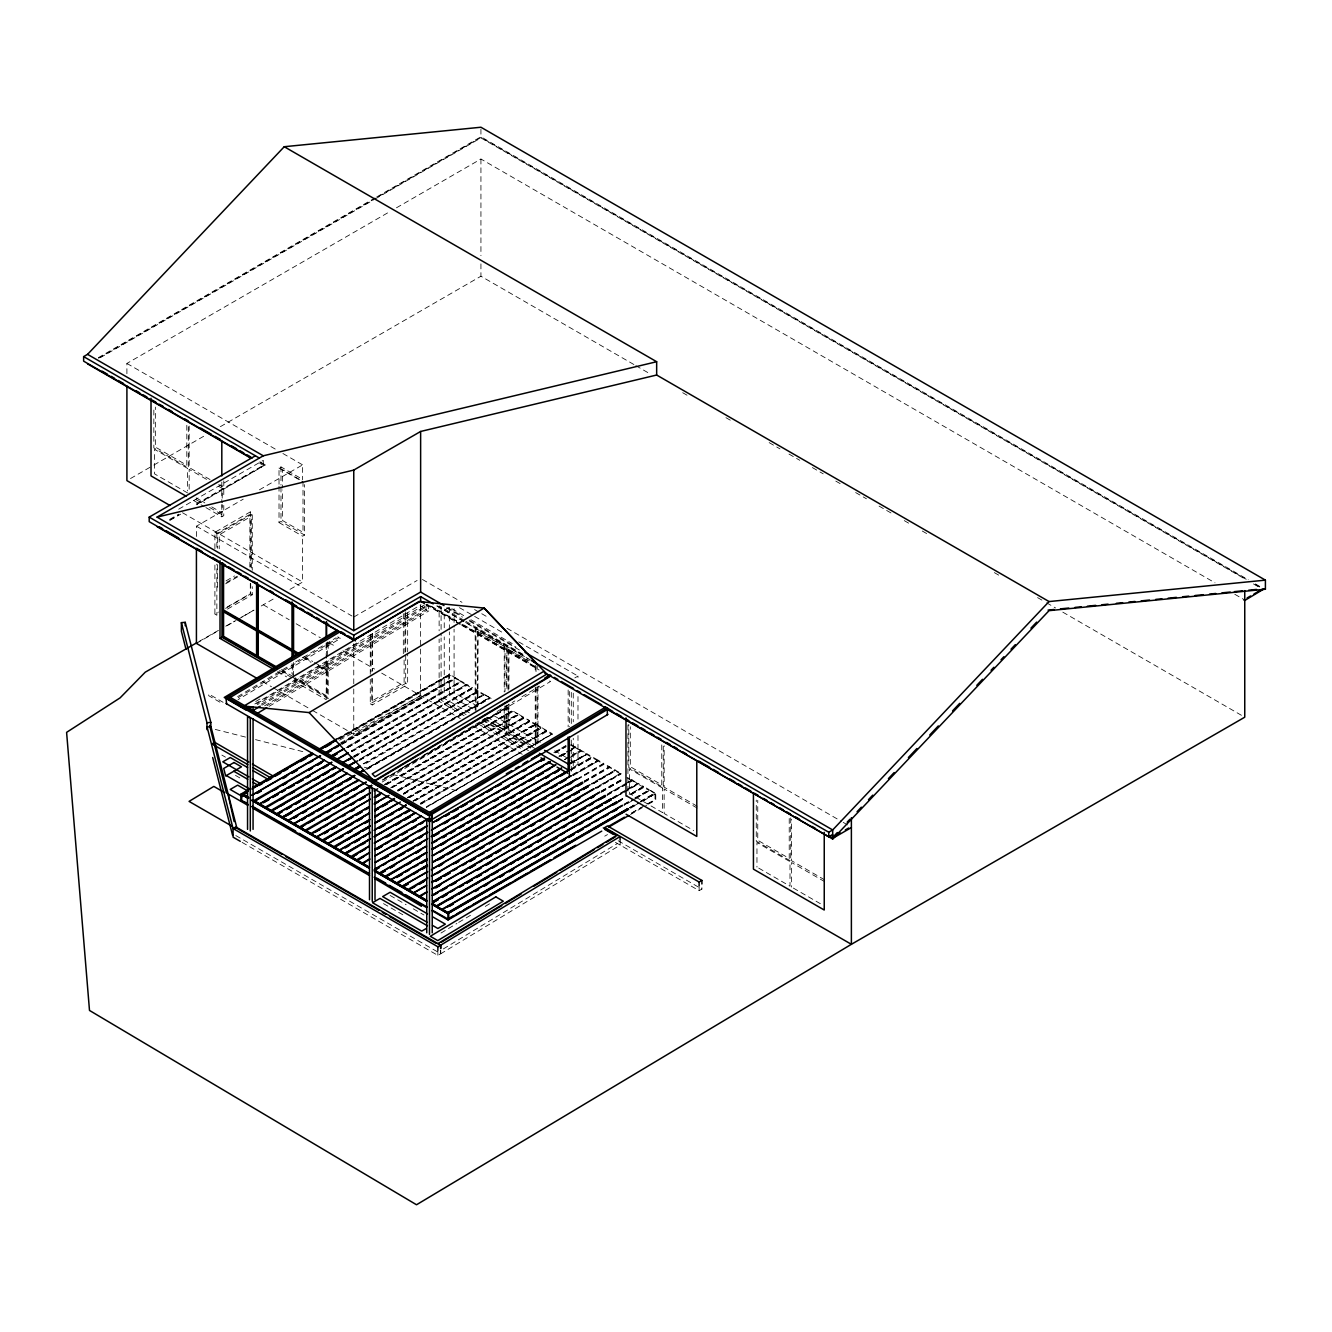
<?xml version="1.0" encoding="UTF-8"?>
<svg xmlns="http://www.w3.org/2000/svg" width="1332" height="1332" viewBox="0 0 1332 1332"><rect width="100%" height="100%" fill="white"/><g stroke="black" fill="none" stroke-linecap="round" stroke-linejoin="round"><path stroke-width="0.75" stroke-dasharray="5 3.75" d="M443.373 948.917L617.432 843.506M235.831 835.58L440.809 953.729L620.196 845.087L620.079 839.976M440.975 933.049L456.909 923.459M458.691 922.393L472.86 913.885M485.248 906.426L492.34 902.164M261.921 705.177L428.671 605.544L428.171 611.305L426.007 609.373L425.924 603.962L257.392 704.645M237.629 696.619L288.628 666.15M295.654 661.954L336.097 637.778M238.228 697.652L338.461 637.762L340.609 638.328L238.045 699.616M255.661 701.548L262.804 697.285M254.845 703.962L420.995 604.695M256.66 703.779L358.857 642.807M261.322 704.162L428.072 604.528M264.585 705.827L426.007 609.373M266.949 705.793L426.606 610.406M269.097 706.343L428.754 610.955M385.348 778.321L490.01 715.784M497.102 711.538L514.835 700.948M521.944 696.703L539.676 686.097M382.184 782.05L550.699 681.368L548.551 680.802M98.352 357.659L374.958 197.952M376.756 196.92L480.935 136.78L1248.201 579.753M98.518 358.241L376.806 197.569M378.604 196.537L480.935 137.446L1246.236 579.303M100.3 357.659L373.21 200.1M375.008 199.067L480.935 137.912L1246.236 579.753M126.906 373.709L126.906 363.436L389.277 211.938M396.47 207.792L480.935 159.024L1214.984 582.817M130.503 478.538L152.064 466.1M153.863 465.051L204.179 435.997M220.363 426.673L480.935 276.224L634.065 364.618M178.671 509.19L263.286 460.339L263.286 465.334L194.872 504.828M169.68 519.38L178.671 514.185M169.847 519.963L178.838 514.768M196.853 504.378L265.251 464.885L196.853 504.828M169.847 520.412L180.653 514.185M279.021 484.215L279.021 468.065L280.985 466.916L302.897 479.57M196.42 536.48L196.42 526.207L243.223 499.184M259.424 489.826L302.63 464.885L302.63 479.82M205.894 507.592L221.811 516.799L223.776 515.667L223.776 505.444M214.902 548.684L214.902 532.334L250.299 511.888L252.264 513.02L252.264 570.263M214.902 532.334L216.866 533.466L252.264 513.02M279.021 486.23L279.021 522.56L280.985 521.428L304.595 535.064L304.595 484.582M279.021 522.56L302.63 536.197L304.595 535.064M226.04 580.852L234.565 575.94M226.557 582.384L237.246 576.207M225.608 583.832L238.162 576.59M214.902 565.034L214.902 614.085L218.448 612.054M227.289 606.942L250.299 593.656L252.264 594.788L252.264 586.613M225.608 608.358L250.699 593.872L250.699 583.666M227.489 609.09L252.264 594.788M196.42 643.389L218.015 630.918M227.023 625.724L236.014 620.529M237.812 619.48L254.012 610.139M261.222 605.977L275.624 597.668M290.026 589.343L302.63 582.067L302.63 536.197M353.763 617.049L417.116 580.469M463.719 615.567L449.35 607.275L444.239 610.239L444.239 628.671M522.477 654.495L475.191 628.105L475.191 710.073M477.156 706.942L477.955 631.052L505.011 646.686L505.011 691.524M370.279 679.27L370.279 703.795L405.694 683.366L407.659 684.498L407.659 653.846M370.279 703.795L372.244 704.944L407.659 684.498M337.096 738.677L449.383 674.525L337.779 738.977L449.467 674.658L449.467 680.835L341.375 743.256M338.245 739.11L449.933 674.625L455.294 677.705L341.874 743.189M340.043 738.744L449.933 675.474L455.361 677.838M312.637 710.489L353.763 734.232L420.629 695.62L420.629 648.334M477.156 631.518L505.011 646.686M340.709 742.773L449.383 680.885M340.426 744.438L455.644 677.905L460.989 681.002M341.874 744.055L455.561 677.955M342.224 744.255L455.644 678.771L461.072 681.135L345.771 747.518M508.158 690.176L508.158 649.4L529.237 660.672M346.054 747.768L461.355 681.201L466.7 684.298L351.481 750.815L467.049 684.498L472.41 687.578L355.378 756.01M347.585 747.352L461.072 681.817M347.852 747.418L461.272 681.251M347.935 747.552L461.355 682.067L466.7 685.164M351.481 751.681L466.783 684.432M351.748 751.748L467.049 685.364L472.41 688.444M353.579 756.193L472.477 687.728M353.862 756.443L472.76 687.795L478.105 690.875L359.29 759.473M353.862 757.109L472.677 687.828M353.946 757.259L472.76 688.661L478.105 691.741M359.374 759.623L478.404 691.075M359.557 759.723L478.454 691.092L483.816 694.172M359.29 760.339L478.188 691.008M359.557 760.405L478.454 691.941L483.816 695.038M363.186 763.819L483.882 694.305L489.593 697.602L367.166 768.281L489.51 697.468L484.165 694.372L363.47 764.068M483.882 694.988L363.553 764.884M365.567 769.43L489.86 697.668L493.439 699.733M367.099 769.014L489.593 698.284M367.366 769.08L489.86 698.534M404.012 766.583L416.616 759.307M423.809 755.161L440.01 745.803M447.219 741.641L506.626 707.342M384.282 778.154L391.758 774.075M398.884 769.963L506.976 707.542L512.337 710.639M382.401 779.919L506.893 708.274M382.767 780.136L506.976 708.408L512.337 711.504M384.515 784.431L512.404 710.772L386.313 784.265M384.781 784.681L512.687 710.838L518.031 713.935L392.008 786.696M386.58 784.332L512.604 710.888M386.663 784.465L512.687 711.704L518.115 714.069M574.841 677.905L577.988 676.09L577.988 680.186M390.492 787.978L518.381 714.135L523.742 717.232M392.008 787.545L518.115 714.751M392.291 787.612L518.381 715.001L523.742 718.081M397.719 789.976L523.809 717.365L397.719 790.842M398.002 790.226L524.092 717.432L529.437 720.512L403.43 793.273M398.002 790.908L524.009 717.482M398.068 791.042L524.092 718.298L529.52 720.662M483.932 718.997L505.011 730.269L505.011 705.793M403.496 793.406L529.72 721.445M403.696 793.522L529.803 720.729L535.148 723.809M403.43 794.138L529.52 721.328M403.696 794.205L529.803 721.578L535.148 724.675M407.326 797.602L535.231 723.942M407.609 797.851L535.497 724.009L540.842 727.106L414.835 800.715M409.124 797.435L535.231 724.625M409.174 797.435L535.414 724.741M409.473 797.635L535.497 724.874L540.842 727.971M413.037 800.898L540.842 727.106M413.103 801.032L541.142 727.305L546.553 730.402M413.303 801.148L541.125 728.038M415.101 800.798L541.208 728.171L546.553 731.268M420.529 803.146L546.636 730.535L420.529 804.012M420.812 803.396L546.903 730.602L552.264 733.682L426.24 807.309M420.895 804.228L546.903 731.468L552.264 734.548M426.506 806.692L552.613 733.899L426.506 807.375M565.767 745.654L553.163 752.93L566.117 745.853M554.961 752.747L565.85 746.469M555.244 752.813L566.117 746.719M558.874 756.21L569.746 750.116M571.478 748.934L575.158 747.002L571.478 749.799M559.174 756.409L570.029 750.182M571.744 749.183L575.424 747.069L580.769 750.149L571.778 755.361M560.672 756.043L569.746 750.798M560.938 756.11L569.946 750.915M571.744 749.866L575.341 747.119M561.022 756.243L566.433 753.129M568.231 752.081L575.424 747.935L580.852 750.299M564.568 759.506L569.979 756.393M564.651 759.64L581.135 750.366L586.48 753.446M571.778 756.21L580.852 750.982M570.246 757.325L581.135 751.231L586.48 754.312L570.279 763.669L586.763 754.378L570.279 762.803M570.546 763.053L586.829 753.646L592.191 756.743L570.579 769.213M570.629 763.869L586.829 754.511L592.191 757.608M577.988 735.53L577.988 764.218L573.26 766.932L573.26 738.244M570.662 769.347L592.49 756.942L597.885 760.039L598.168 760.972L572.677 775.457M570.862 769.463L592.457 757.675M570.579 770.079L592.257 756.876M570.862 770.146L592.54 757.808L597.885 760.905M572.677 774.591L597.968 760.172M572.96 774.841L598.235 760.239L603.596 763.336L578.388 778.737M573.043 775.657L598.235 761.105L603.596 764.185M576.856 779.17L603.945 763.536L609.29 766.616L584.099 781.168M576.856 779.853L603.945 764.402L609.29 767.482M584.165 781.301L609.656 766.832L615.001 769.913M584.099 782.034L609.573 766.866M584.448 782.234L609.656 767.682L615.084 770.046L591.591 783.432M591.874 783.682L615.351 770.112L620.695 773.209L595.504 787.761M591.591 784.282L615.084 770.728M595.571 787.895L621.062 773.409L595.854 788.827M595.504 788.627L620.978 774.142M601.198 791.058L622.893 778.721M601.481 791.308L623.16 778.787M601.198 791.907L622.893 779.403M601.481 791.991L623.076 779.503M601.565 792.124L623.16 779.653M626.706 782.916L606.909 794.338L632.467 780.003L638.095 784.015L612.67 798.501M628.504 781.867L632.117 779.786L628.538 777.738M606.909 795.204L626.789 783.732M628.504 782.733L632.384 780.036M607.176 795.271L632.467 780.868L637.812 783.949L612.603 798.501M612.603 797.635L637.895 783.216M612.887 797.885L625.574 790.559M627.289 789.576L638.161 783.299L643.523 786.38L629.12 794.688M612.97 798.701L621.961 793.506M623.759 792.473L638.161 784.148L643.523 787.245M618.314 800.932L627.322 795.737M618.398 801.065L624.009 798.018M631.002 793.789L643.822 786.579M616.866 802.18L624.075 798.018M631.185 793.905L643.872 786.579L649.217 789.676M618.314 801.797L623.792 798.634M630.918 794.521L643.606 786.513M616.866 803.046L624.075 798.884M631.185 794.588L643.872 787.445L649.217 790.542M624.025 804.228L633.016 799.034M634.815 797.985L649.3 789.809L654.928 793.822L631.518 807.342M624.292 804.478L633.366 799.233M635.181 798.184L649.583 789.876L654.928 792.973L640.525 801.281M624.025 805.094L635.098 798.917M636.613 797.818L649.5 790.609L624.375 805.294M629.72 807.525L638.727 802.314M629.803 807.658L638.811 802.463M640.609 801.414L655.011 793.106L655.011 799.5L646.003 804.711M629.803 807.875L638.877 802.63M640.609 801.648L655.677 793.622L641.358 802.08M630.552 808.308L639.477 802.98M631.601 813.019L644.205 805.743M631.684 813.153L640.675 807.958M647.885 803.795L655.677 799.983M630.469 814.535L646.753 805.127M648.468 804.145L655.76 799.933L655.76 793.755M604.728 836.163L607.492 834.581M242.074 842.357L437.862 955.394L440.626 953.812L440.626 948.634M615.417 842.34L699.134 890.675L701.897 889.077L701.897 883.899M198.918 641.541L218.581 630.302M225.741 626.223L234.682 621.112M241.825 617.032L254.345 609.889M339.61 740.176L420.662 695.637M215.268 729.42L245.488 737.079M255.544 739.643L303.879 751.897M364.285 767.215L372.344 769.263M392.49 774.375L456.926 790.725M1255.41 583.915L1262.619 588.078M1255.244 584.498L1262.453 588.661M1253.445 583.915L1260.655 588.078M1234.764 594.255L1243.772 599.45M635.863 365.667L648.468 372.943M682.7 392.707L689.909 396.869M725.94 417.665L733.133 421.828M769.163 442.624L779.969 448.867M788.977 454.062L799.799 460.306M812.403 467.582L823.209 473.826M835.813 481.118L843.023 485.264M855.644 492.557L866.449 498.784M879.053 506.077L891.674 513.353M904.278 520.629L909.673 523.759M922.293 531.035L929.503 535.198M994.355 572.627L1001.547 576.789M1037.578 597.602L1044.787 601.764M1046.586 602.797L1055.593 607.991M1062.803 612.154L1242.939 716.166M126.906 363.436L275.724 449.35M282.9 453.496L302.63 464.885M299.6 479.487L282.567 469.647L282.567 487.962M279.021 468.065L302.63 481.685M259.873 461.771L265.251 464.885M259.873 462.221L265.251 465.334M259.707 463.27L263.286 465.334M422.427 579.47L461.988 602.314M474.575 609.573L479.97 612.687M481.768 613.736L487.162 616.849M506.943 628.271L841.408 821.361M843.206 822.393L848.601 825.524M459.457 607.658L502.564 632.55M518.714 641.874L577.988 676.09M470.895 619.713L512.204 643.572M447.619 607.642L462.021 615.95M469.214 620.113L516 647.119M446.436 607.875L462.487 617.132M469.63 621.261L519.563 650.083M464.102 620.329L439.127 605.91L439.127 630.802M465.884 621.361L522.96 654.312M436.813 605.943L530.303 659.923M508.158 649.4L530.153 662.104M431.402 606.227L456.543 620.745M463.719 624.891L530.136 663.236M429.603 605.644L460.123 623.259M461.921 624.308L535.514 666.799M210.04 479.553L189.161 467.515L189.161 426.09M218.731 484.582L222.211 486.596L222.211 482.45M426.024 604.262L460.189 623.975M461.988 625.024L537.495 668.614M426.024 604.711L460.123 624.408M461.921 625.441L539.11 669.996M206.56 479.37L189.161 469.33L189.161 493.856M218.731 486.396L222.211 488.411L222.211 502.713M421.811 606.41L424.575 608.008L424.575 604.378M187.596 492.94L154.545 473.876L154.545 449.35L187.596 468.414L187.596 490.909M196.12 497.868L204.812 502.897M211.771 506.909L222.211 512.937L222.211 504.761M195.454 499.3L200.766 502.38M209.624 507.475L223.776 515.667M193.49 500.449L204.112 506.576M697.169 806.226L664.135 787.145L664.135 745.72M824.625 879.819L791.591 860.738L791.591 819.313M697.169 808.041L664.135 788.96L664.135 813.502L693.689 830.569M824.625 881.634L791.591 862.553L791.591 887.079M182.484 512.72L302.63 582.067M196.42 526.207L351.981 616.017M571.511 744.804L575.074 746.869M569.73 744.638L575.074 747.718M620.695 774.075L615.351 770.978L591.957 784.498L615.267 770.162M626.756 777.572L632.117 780.652M758.707 868.098L790.009 886.18L790.009 861.638L756.959 842.573L756.959 867.099M793.323 888.078L822.893 905.161M477.422 706.16L454.079 692.673L454.079 629.154M493.573 715.484L540.276 742.44M554.645 750.732L568.997 759.024M570.795 760.072L577.988 764.218M472.693 708.874L449.35 695.404L449.35 631.868M487.062 717.165L535.547 745.171M484.715 718.547L505.011 730.269M532.634 746.203L508.941 732.533L508.941 703.995M535.231 748.617L508.158 732.983L508.158 704.445M482.867 719.746L531.085 747.585M469.38 712.87L444.239 698.351L444.239 636.879M482.084 720.196L530.436 748.118M466.067 714.585L441.092 700.166L441.092 637.961M480.336 722.826L528.488 750.632M464.102 715.717L439.127 701.298L439.127 639.094M478.371 723.959L524.741 750.732M263.286 604.778L289.244 619.78M296.17 623.776L320.396 637.762M329.054 642.757L335.98 646.753M342.907 650.749L374.625 669.064M381.701 673.143L460.289 718.514M472.893 725.807L522.244 754.278M304.012 656.46L312.704 661.471M314.452 662.487L326.623 669.513L326.623 655.011M304.911 657.875L311.821 661.871M318.748 665.867L327.406 670.878M302.264 657.275L310.972 662.287M317.915 666.3L326.623 671.328L326.623 695.853L295.321 677.788M618.165 840.742L701.897 889.077M214.902 614.085L216.866 615.234L216.866 564.135M281.318 669.696L292.008 675.873M282.168 671.095L289.244 675.191M292.79 677.222L327.406 697.219L327.406 658.508M279.587 670.512L292.191 677.788M293.989 678.837L328.188 698.584L328.188 659.74M277.622 671.644L286.613 676.856M293.823 681.002L326.223 699.716L326.223 660.872M262.57 681.584L271.512 686.746M273.293 687.778L310.856 709.457M223.11 702.314L208.724 694.005L208.724 695.72L223.11 704.029M221.878 755.094L225.474 757.159M235.498 775.39L240.759 778.437M390.11 895.454L406.143 904.711M413.27 908.824L423.959 915.001M383.499 903.612L402.83 914.768M437.129 605.91L463.819 621.378M465.584 622.41L527.838 658.474M337.862 636.729L338.461 637.762M440.726 950.315L440.809 953.729M790.725 817.915L790.725 861.055L756.26 841.158L756.26 800.066M789.227 818.497L789.227 858.457L757.758 840.292L757.758 800.316M699.134 885.497L699.134 890.675M663.269 746.386L663.269 787.462L628.804 767.582L628.804 724.425M661.771 744.904L661.771 784.881L630.302 766.716L630.302 726.739M627.938 724.924L627.938 794.421M577.988 696.586L577.988 719.13M573.26 693.156L573.26 721.861M571.295 692.39L571.295 723.509M571.295 740.092L571.295 773.276M569.33 691.458L569.33 726.706M568.148 689.976L568.148 726.856M537.978 685.98L537.978 743.373M537.196 663.902L537.196 670.046M537.196 688.494L537.196 743.822M536.013 666.616L536.013 672.727M536.013 686.996L536.013 748.151M535.231 665.034L535.231 673.193M535.231 687.462L535.231 746.569M508.941 648.95L508.941 689.726M506.976 688.577L506.976 645.554L506.193 689.044M506.976 704.978L506.976 733.666M506.193 705.427L506.193 734.115M504.229 647.136L504.229 691.991M504.229 708.291L504.229 730.719M480.935 129.137L480.935 136.78M480.935 159.024L480.935 255.661M480.935 263.886L480.935 276.224M477.955 631.052L477.955 706.476M475.974 627.655L475.974 713.719M454.079 608.657L454.079 627.089M449.35 607.275L449.35 629.82M448.718 674.225L448.718 680.402M441.092 606.859L441.092 635.88M437.862 950.216L437.862 955.394M420.629 605.161L420.629 646.286M407.659 612.953L407.659 651.798M405.694 611.821L405.694 683.366M404.895 613.269L404.895 652.447M404.112 659.973L404.112 682.45L371.861 701.082L371.861 678.587M403.33 613.686L403.33 653.662M372.644 633.399L372.644 671.378M372.244 633.399L372.244 670.196M372.244 678.371L372.244 704.944M371.062 634.865L371.062 671.977M370.279 634.298L370.279 677.222M353.763 643.772L353.763 686.946M353.763 689.01L353.763 734.232M328.188 643.389L328.188 651.564M327.406 642.007L327.406 656.443M326.623 642.573L326.623 652.93M326.223 644.522L326.223 658.841M303.013 481.451L303.013 532.334L282.567 520.529L282.567 489.993M293.573 662.47L293.573 676.773M292.79 665.068L292.79 675.207M292.008 663.602L292.008 673.826M280.985 466.916L280.985 485.098M280.985 487.112L280.985 521.428M251.482 567.981L251.482 514.385L217.649 533.916L217.649 548.351M250.299 511.888L250.299 567.082M250.299 583.433L250.299 593.656M249.916 567.082L249.916 517.116L219.231 534.831L219.231 548.817M223.776 480.919L223.776 497.269M221.811 482.051L221.811 502.48M221.811 504.528L221.811 516.799M217.649 564.851L217.649 587.529M216.866 533.466L216.866 547.768M188.295 426.74L188.295 467.832L153.846 447.935L153.846 406.843M186.813 425.274L186.813 465.234L155.345 447.069L155.345 407.093M662.553 788.061L629.52 768.98L629.52 793.506L662.553 812.587L662.553 788.061"/><path stroke-width="1.5" d="M431.651 820.395L432.234 813.919L430.07 811.987L605.094 707.392M226.59 703.829L225.99 698.035L228.155 696.103L432.234 813.919L432.234 819.363L430.169 818.764M225.99 703.479L430.07 821.311L429.487 815.517L431.651 813.586M251.848 458.275L83.633 361.155L83.633 356.61L87.562 354.345L284.249 146.72L480.935 127.239L1265.4 580.136L1265.4 589.227L1049.05 610.655L832.683 839.043L607.325 709.39M1265.4 580.136L1049.05 601.565L832.683 829.953L828.754 832.234L533.899 662.004M833.116 836.995L837.328 832.55M847.169 822.16L849.966 819.197M857.075 811.704L861.354 807.175M868.481 799.666L872.76 795.154M888.427 778.604L894.138 772.577M908.391 757.525L916.932 748.501M929.769 734.964L938.311 725.94M952.563 710.888L959.689 703.363M976.806 685.314L982.5 679.303M991.058 670.262L993.905 667.265M1001.031 659.74L1003.878 656.726M1011.005 649.2L1015.284 644.688M1030.951 628.138L1036.662 622.127M617.249 834.981L437.862 943.622L440.626 945.204L440.692 948.617L440.626 945.171L235.831 826.956L233.083 828.537L233.083 837.162L240.276 841.325M441.425 942.19L501.748 905.66M505.294 903.512L521.262 893.839M533.682 886.313L556.743 872.36M560.289 870.196L594.005 849.783M597.552 847.635L602.88 844.421M606.426 842.274L615.301 836.896M440.626 945.204L620.013 836.579L620.079 839.976M607.359 714.751L607.259 707.975L431.635 812.903M336.979 630.186L224.226 697.468L246.104 710.089L251.382 706.942M250.299 708.89L253.063 710.472L260.206 706.21M256.693 713.769L266.75 707.758M309.107 712.587L484.149 608.058L549.417 676.889L374.392 781.418L309.107 712.587L243.873 706.06L418.914 601.531L484.149 608.058L536.729 663.636L531.401 660.539M544.688 678.121L550.016 674.941L550.615 675.957M550.815 675.391L371.561 782.433L429.37 815.817L608.624 708.757L605.128 706.743M431.735 819.68L607.941 714.402M337.779 631.318L229.32 696.12L230.902 697.036L339.926 631.884L340.526 632.9M372.244 779.287L374.409 779.869M355.478 640.875L149.201 521.661L149.201 517.116L255.411 455.794M444.022 605.561L420.629 592.057L353.763 630.669L157.076 517.116L263.286 455.794L656.659 361.721L656.659 375.025L1049.05 601.565M157.076 517.116L353.763 470.079L420.629 431.468L656.659 375.025M220.013 560.722L220.013 638.394L221.978 637.262L275.99 668.431M149.201 517.116L353.763 635.214L420.629 596.603L433.216 603.862M424.225 603.23L420.629 601.148L353.763 639.76L353.763 635.214M355.527 639.193L364.319 634.115M367.832 632.084L373.127 629.037M383.683 622.943L387.196 620.912M248.967 789.56L241.025 794.055L248.218 798.218M252.497 787.528L311.971 753.179M319.097 749.067L337.179 738.627M242.357 794.055L247.752 790.942M253.163 787.828L312.57 753.512L253.246 787.961M319.763 749.367L335.98 740.009M242.441 794.188L247.835 791.075M319.846 749.5L336.047 740.142M246.503 792.94L242.824 794.871L248.318 791.025M251.831 788.994L313.12 753.612M318.448 750.532L336.53 740.092M259.041 785.514L262.637 783.432M266.233 781.368L271.711 778.388M275.241 776.173L280.719 773.176M284.232 770.962L287.845 768.897M300.433 761.621L305.91 758.624M309.44 756.409L313.037 754.345M325.641 747.069L331.052 743.939M248.152 798.351L240.942 794.188L240.942 800.365L247.086 803.063M251.865 795.154L320.263 755.66M323.876 753.579L340.076 744.222M251.931 795.287L320.629 755.86M323.942 753.712L340.426 744.438M257.342 792.856L261.139 790.892M282.734 778.421L287.945 775.191M291.458 773.159L297.136 770.096M309.474 762.753L313.153 760.639M325.674 753.413L331.352 750.349M334.665 748.201L338.544 746.203M257.609 793.106L261.222 791.025M282.817 778.554L286.413 776.473M291.825 773.359L297.219 770.246M326.024 753.612L331.418 750.499M253.962 800.532L324.259 760.122M331.368 755.843L344.056 748.701M324.525 760.206L254.245 801.464M331.651 756.093L344.339 748.767M255.761 800.349L259.44 798.234M272.044 790.958L277.439 787.828M282.767 784.764L286.447 782.633M308.042 770.162L311.655 768.081M316.966 765.018L322.444 761.854M274.042 790.026L277.639 787.945M283.05 784.831L286.646 782.75M308.241 770.279L311.855 768.198M317.249 765.084L320.846 763.003M333.45 755.727L337.046 753.646M274.126 790.159L277.722 788.078M283.117 784.964L286.73 782.883M308.325 770.412L311.921 768.331M317.332 765.217L320.929 763.136M333.533 755.86L337.129 753.779M331.685 762.254L259.673 803.829L254.312 800.732M337.079 759.123L347.885 752.896M259.74 803.962L331.751 762.387M335.547 760.422L348.235 753.096M263.353 802.563L268.748 799.45M272.261 797.402L277.755 794.238M281.268 792.207L284.948 790.092M290.276 787.012L293.956 784.898M297.469 782.866L302.947 779.703M306.477 777.655L310.156 775.54M263.536 802.68L269.014 799.7M272.544 797.485L278.022 794.488M281.551 792.274L285.148 790.209M288.744 788.128L294.222 785.147M297.752 782.933L303.23 779.953M306.743 777.722L310.356 775.657M322.96 768.381L328.355 765.251M335.664 766.716L265.368 807.109L260.023 804.029M342.79 762.42L351.864 757.359M335.93 766.782L265.651 808.041M343.057 762.67L352.131 757.425M281.568 798.617L285.248 796.503M288.778 794.471L294.255 791.308M306.776 784.065L310.456 781.951M314.052 779.869L319.464 776.756M322.977 774.725L328.455 771.561M331.984 769.513L335.664 767.399M348.268 760.122L351.864 758.041M323.26 774.791L328.654 771.661M332.251 769.596L335.864 767.515M323.326 774.924L328.738 771.811M343.09 768.83L271.079 810.405L265.717 807.325M346.686 766.749L355.694 761.554M343.156 768.964L271.145 811.221M346.77 766.882L355.761 761.688M271.345 811.338L343.44 769.03M346.969 766.999L357.842 760.722M280.07 806.076L283.749 803.945M305.361 791.474L308.957 789.393M332.284 775.94L335.88 773.859M280.353 806.143L284.032 804.195M296.553 796.786L300.233 794.838M305.561 791.591L309.24 789.643M330.752 777.039L334.432 775.091M271.428 810.605L276.773 813.702L347.069 773.309M354.195 769.014L359.673 766.033M277.056 813.952L347.336 773.376M354.462 769.263L359.94 766.1M278.571 813.519L282.251 811.404M287.579 808.324L291.258 806.21M294.788 804.178L300.266 801.015M303.779 798.967L307.459 796.852M320.063 789.576L325.458 786.463M329.071 784.382L334.465 781.251M356.077 768.78L359.673 766.716M278.854 813.586L282.451 811.521M286.047 809.44L291.458 806.31M295.055 804.245L300.449 801.115M304.062 799.05L307.659 796.969M320.263 789.693L325.657 786.563M331.069 783.449L334.665 781.368M356.26 768.897L359.873 766.816M286.13 809.573L291.541 806.459M295.138 804.378L300.533 801.265M331.135 783.582L334.748 781.501M356.343 769.03L359.94 766.966M354.495 775.424L282.484 816.999L277.139 813.902M282.567 817.132L354.578 775.557M282.75 817.249L354.845 775.624M358.375 773.592L363.852 770.429M286.08 815.783L291.558 812.62M304.079 805.377L307.759 803.263M311.372 801.181L316.766 798.068M320.296 796.037L323.892 793.955M329.287 790.842L332.967 788.711M338.295 785.63L341.974 783.516M345.488 781.484L350.965 778.321M286.363 815.85L291.841 812.87M302.564 806.493L306.243 804.545M311.555 801.298L317.049 798.318M329.57 790.908L333.166 788.827M336.763 786.746L342.241 783.765M345.771 781.551L351.248 778.571M358.475 779.886L288.178 820.296L282.834 817.199M288.461 820.545L358.758 779.953M297.469 816.017L293.856 818.098L297.536 816.166M302.58 812.836L306.46 810.822M327.872 798.234L333.2 795.171M336.796 793.089L342.474 790.043M354.795 782.7L358.475 780.569M302.947 813.036L306.543 810.955M328.138 798.484L331.751 796.403M337.146 793.289L342.54 790.176M364.102 783.05L293.889 823.576L288.545 820.495M293.972 823.709L365.984 782.134M294.172 823.825L366.25 782.217M301.099 820.279L304.778 818.164M317.366 810.888L322.777 807.775M326.373 805.693L329.97 803.612M353.296 790.142L356.976 788.028M301.365 820.362L304.961 818.281M308.574 816.2L314.052 813.219M317.565 811.005L322.977 807.875M344.572 795.404L348.251 793.472M353.579 790.209L357.259 788.278M371.611 785.297L299.6 826.872L294.239 823.792M371.678 785.43L299.866 827.805L305.078 824.575M308.591 822.543L314.269 819.496M317.599 817.348L321.195 815.267M326.606 812.154L330.469 810.139L326.956 812.353M333.882 807.941L339.477 804.944L334.149 808.191M342.807 802.796L348.485 799.749M351.798 797.602L355.677 795.587M360.889 792.357L364.485 790.276M368.082 788.194L371.678 786.113M299.95 827.938L303.546 825.857M308.957 822.743L314.352 819.63M343.156 802.996L348.551 799.883M299.95 827.072L305.294 830.169L370.179 792.89M370.463 792.956L305.577 831.101M374.059 790.875L377.655 788.794M325.175 819.546L330.502 816.483M352.098 804.012L355.777 801.881M359.307 799.849L364.785 796.686M325.374 819.663L328.971 817.582M350.582 805.111L354.179 803.029M359.573 799.916L364.985 796.802M325.458 819.796L329.054 817.715M350.666 805.244L354.262 803.179M359.657 800.049L365.068 796.936M375.807 796.037L381.218 792.923M374.092 797.219L381.568 793.123M314.602 832.25L320.08 829.087M323.676 827.005L327.289 824.924M350.616 811.454L354.295 809.34M375.89 796.852L379.487 794.788M314.885 832.317L320.363 829.337M341.874 816.716L345.554 814.784M350.882 811.521L354.562 809.59M376.09 796.969L379.77 795.038M368.997 806.742L316.7 836.746L311.272 834.398M374.309 803.496L386.996 796.353M316.983 836.995L369.264 806.809M374.592 803.745L389.077 795.387M323.909 833.466L327.589 831.335M331.185 829.253L336.58 826.14M340.11 824.108L345.587 820.945M349.117 818.914L352.797 816.782M358.191 813.669L361.788 811.588M365.384 809.506L368.997 807.425M374.309 804.362L377.988 802.23M324.175 833.532L327.789 831.451M331.385 829.37L336.78 826.256M340.393 824.175L345.787 821.061M349.384 818.98L352.98 816.899M356.593 814.818L361.988 811.704M365.584 809.623L369.197 807.542M324.259 833.665L327.855 831.584M331.468 829.503L336.863 826.389M340.459 824.308L345.87 821.195M356.66 814.951L362.071 811.837M369.214 813.019L322.411 840.042L317.066 836.962M374.625 809.906L394.422 798.467M369.297 813.153L322.494 840.858L327.888 837.745M374.692 810.039L394.505 798.601M369.563 813.219L322.677 840.975L326.357 839.027M374.891 810.156L392.973 799.716M349.417 825.324L353.097 823.193M356.61 821.161L362.088 817.998M374.625 810.772L378.305 808.641M381.901 806.559L387.296 803.446M390.825 801.414L394.505 799.283M347.885 826.423L351.565 824.491M356.893 821.228L362.371 818.248M374.891 810.838L378.488 808.757M382.101 806.676L387.579 803.696M369.597 819.563L328.122 843.339L322.76 840.259M374.925 816.316L398.401 802.946M369.88 819.646L328.388 843.589L333.816 846.636L369.83 825.84M375.191 816.566L400.399 802.014M337.196 838.96L342.59 835.847M347.918 832.766L351.598 830.652M374.925 817.182L378.521 815.101M351.798 830.752L348.185 832.833L351.864 830.902M367.998 821.411L364.402 823.476L368.082 821.544M375.224 822.726L405.827 805.061M369.896 825.973L333.899 847.452M375.308 822.86L405.91 805.194M370.179 826.056L334.099 847.568M375.491 822.976L406.177 805.261M337.412 845.42L341.092 843.289M346.42 840.226L350.1 838.094M355.494 834.981L359.107 832.9M362.62 830.868L368.098 827.705M387.912 816.266L393.306 813.153M398.634 810.072L402.314 807.958M346.686 840.292L350.299 838.211M353.896 836.13L359.374 833.149M362.903 830.935L368.298 827.821M389.893 815.351L393.573 813.402M398.901 810.139L402.58 808.208M370.213 832.4L339.527 849.933L334.166 846.836M375.524 829.137L409.806 809.523M370.479 832.467L339.793 850.182L345.304 854.028M374.076 830.385L410.09 809.59M345.005 847.618L350.399 844.505M353.929 842.473L359.607 839.426M362.92 837.279L366.533 835.197M379.204 827.871L384.798 824.874M388.128 822.726L391.808 820.595M397.136 817.532L400.999 815.517M404.612 813.436L410.006 810.322M345.271 847.868L348.884 845.803M354.279 842.673L359.673 839.56M379.487 828.121L384.881 825.008M404.678 813.569L410.09 810.455M375.824 835.547L415.434 812.687L374.109 836.729M345.504 854.145L368.981 839.909M374.309 836.846L415.784 812.886M395.704 824.941L401.115 821.811M404.628 819.779L410.106 816.616M361.705 844.788L365.384 842.856M395.904 825.041L399.583 823.109M404.911 819.846L410.389 816.866M368.931 846.12L350.932 856.509L345.587 853.429M374.325 843.006L421.145 815.983M369.28 846.32L351.198 857.442M374.409 843.139L421.495 816.183M351.015 857.325L356.61 854.328M359.923 852.18L365.601 849.133M385.214 837.578L390.809 834.581M412.421 822.11L416.017 820.029M351.282 857.575L356.676 854.461M387.296 836.796L390.892 834.714M412.487 822.244L416.1 820.162M369.314 852.663L356.626 859.806L351.282 856.709M374.642 849.416L428.721 818.364M524.142 763.286L527.738 761.205M531.335 759.123L538.544 754.961M356.909 860.738L369.597 852.73M374.908 849.666L429.004 818.431M506.327 773.792L511.804 770.629M515.334 768.597L519.014 766.466M522.527 764.435L528.005 761.271M531.535 759.24L538.811 755.028M360.239 858.591L363.836 856.509M376.44 849.233L381.918 846.07M385.431 844.038L389.111 841.907M394.439 838.844L398.118 836.712M403.446 833.649L407.126 831.518M410.639 829.486L416.117 826.323M419.647 824.292L423.326 822.16M394.722 838.91L398.318 836.829M401.914 834.748L407.309 831.634L401.998 834.881M410.922 829.553L416.317 826.439M419.913 824.358L423.526 822.277M426.74 932.816L426.74 820.062L429.487 821.644L432.234 820.062L432.234 932.816M369.53 858.94L362.337 863.103L356.993 860.006M374.941 855.827L427.139 825.673M432.55 822.56L544.172 758.124M369.896 859.14L362.421 863.919M375.025 855.96L427.505 825.89M432.634 822.693L544.522 758.324M393.023 846.253L398.418 843.123M401.948 841.091L407.425 837.928M419.946 830.702L423.626 828.571M436.147 821.345L439.743 819.263M445.154 816.15L448.834 814.019M454.145 810.955L457.825 808.824M461.355 806.792L466.833 803.629M470.346 801.598L474.025 799.466M479.437 796.353L483.033 794.272M486.63 792.19L492.041 789.077M495.554 787.045L501.032 783.882M522.644 771.411L526.24 769.33M540.559 761.055L544.239 758.94M393.223 846.353L396.903 844.421M402.214 841.158L407.692 838.178M418.415 831.801L422.094 829.869M445.421 816.216L449.1 814.268M452.63 812.054L458.108 809.073M461.621 806.859L467.099 803.879M470.629 801.664L474.225 799.583M486.829 792.307L492.224 789.193M497.635 786.08L501.315 784.132M522.843 771.528L526.523 769.58M540.842 761.138L544.522 759.19M375.241 862.237L427.522 832.234M432.85 828.97L549.95 761.554M375.524 862.487L427.805 832.3M431.402 830.219L550.216 761.621M382.45 858.94L387.928 855.777M418.448 838.144L422.127 836.03M443.739 823.559L449.05 820.479M452.647 818.397L458.125 815.234M470.662 808.008L474.342 805.893M477.938 803.812L483.333 800.682M495.854 793.456L499.533 791.341M504.861 788.261L508.541 786.13M512.071 784.098L517.549 780.935M521.062 778.904L524.741 776.789M530.069 773.709L533.749 771.578M546.27 764.352L549.95 762.237M384.515 857.974L388.111 855.893M409.723 843.422L413.32 841.341M418.731 838.228L422.327 836.146M447.535 821.594L443.922 823.675L447.602 821.727M452.93 818.464L458.325 815.351M472.727 807.042L469.13 809.123L472.81 807.175M478.138 803.912L483.533 800.798M503.33 789.377L508.741 786.246M521.345 778.97L524.941 776.889M537.545 769.613L542.94 766.499M384.598 858.108L388.195 856.026M409.806 843.556L413.403 841.474M418.797 838.361L422.411 836.28M453.013 818.614L458.408 815.484M478.205 804.062L483.616 800.932M503.413 789.51L508.824 786.38M375.541 868.647L427.755 838.511M431.352 836.429L555.577 764.701M426.307 839.743L374.092 869.896L379.454 872.976L426.34 846.086M431.435 836.563L555.927 764.918M375.541 869.513L379.22 867.382M382.75 865.35L386.43 863.219M391.741 860.156L395.421 858.024M399.034 855.943L404.429 852.83M407.942 850.798L413.436 847.635M416.949 845.604L420.629 843.472M433.233 836.196L438.628 833.083M442.241 831.002L445.837 828.92M469.164 815.467L472.843 813.336M494.438 800.865L498.035 798.784M503.363 795.72L508.841 792.557M521.361 785.314L524.975 783.233M528.654 781.118L534.049 778.005M537.562 775.957L543.056 772.793M546.57 770.762L550.249 768.647M375.824 869.58L379.42 867.498M392.024 860.222L395.621 858.141M399.217 856.06L404.712 853.079M408.225 850.865L413.619 847.751M417.232 845.67L420.829 843.589M433.433 836.313L438.911 833.332M460.439 820.728L464.119 818.78M469.43 815.534L473.11 813.586M494.638 800.982L498.318 799.034M503.646 795.787L509.04 792.657M528.837 781.235L534.315 778.254M537.845 776.04L543.323 773.043M431.651 842.84L561.355 768.131M379.72 873.226L426.606 846.153M431.934 843.089L561.638 768.198M390.243 867.598L395.737 864.435M417.249 852.014L420.929 849.883L415.734 853.113M433.449 842.657L437.062 840.575M442.457 837.462L446.137 835.331M449.733 833.266L455.144 830.136M458.658 828.104L464.135 824.941M467.665 822.91L471.345 820.778M476.739 817.665L480.336 815.584M483.949 813.519L489.343 810.389M492.873 808.358L496.553 806.243M519.863 792.773L523.543 790.642L520.146 792.84M554.079 773.026L559.557 769.863M381.518 872.876L385.131 870.795M390.526 867.665L394.122 865.6M442.74 837.528L446.337 835.447M449.933 833.366L455.328 830.252M458.941 828.171L464.335 825.057M467.932 822.976L471.545 820.895M475.141 818.814L480.536 815.7M484.132 813.619L489.543 810.505M511.138 798.034L514.751 795.953M545.354 778.288L548.951 776.206L545.421 778.421M381.601 873.009L385.198 870.928M390.609 867.815L394.205 865.733M415.8 853.263L419.413 851.181M442.807 837.662L446.42 835.58M450.016 833.516L455.411 830.385M459.007 828.304L464.418 825.191M475.224 818.964L480.619 815.833M511.222 798.168L514.818 796.086M520.229 792.973L523.826 790.892M426.556 852.363L385.148 876.273L379.803 873.176M431.968 849.25L568.781 770.246M426.64 852.497L385.231 877.089M432.034 849.383L568.864 770.395M426.906 852.563L385.431 877.205M432.234 849.5L567.332 771.494M406.826 864.618L410.439 862.537M415.75 859.456L419.43 857.342M441.042 844.871L446.436 841.757M467.965 829.32L471.645 827.205M475.158 825.157L480.652 821.994M493.173 814.768L496.853 812.653M500.449 810.572L505.844 807.442M509.373 805.41L514.851 802.247M518.364 800.216L522.044 798.101M527.372 795.021L531.052 792.906M534.648 790.825L540.059 787.695M543.573 785.664L549.05 782.5M407.026 864.734L410.706 862.786M416.034 859.54L419.713 857.592M441.242 844.988L444.921 843.039M466.433 830.435L470.113 828.487M475.441 825.241L480.919 822.244M493.439 814.834L497.052 812.753M500.649 810.688L506.127 807.692M509.64 805.477L515.134 802.497M518.648 800.282L522.244 798.201M534.848 790.925L540.259 787.811M545.654 784.698L549.333 782.75M560.056 776.389L565.451 773.259M426.939 858.907L390.859 879.57L385.514 876.473M432.267 855.66L570.962 775.757M391.125 879.819L427.222 858.973M432.534 855.91L571.245 775.823M396.337 877.255L401.931 874.258M405.261 872.11L409.14 870.096M414.252 866.916L418.131 864.901M421.745 862.82L427.139 859.706M439.543 852.313L443.14 850.232M455.744 842.956L461.338 839.959L457.825 842.174M466.466 836.779L470.346 834.764M491.758 822.177L495.554 820.212M500.666 817.032L506.343 813.969M517.149 807.741L522.36 804.511M525.874 802.48L531.551 799.416M543.872 792.074L547.552 789.959M551.348 787.995L556.759 784.864M560.089 782.733L565.75 779.67M396.603 877.505L402.014 874.391M421.811 862.969L427.222 859.839M466.816 836.979L470.429 834.898M492.024 822.427L495.621 820.346M501.032 817.232L504.628 815.151M517.232 807.875L520.829 805.793M526.223 802.68L531.635 799.566M551.431 788.128L556.843 785.014M560.439 782.933L565.834 779.819M427.172 865.184L396.553 882.85L391.208 879.769M432.567 862.07L576.59 778.92M427.239 865.317L396.636 883.682M432.65 862.204L576.673 779.053M396.836 883.782L427.522 865.384M432.833 862.32L576.939 779.12M412.837 874.325L418.248 871.195M421.761 869.163L427.239 866M439.76 858.774L443.439 856.643M447.053 854.578L452.447 851.448M455.977 849.416L459.657 847.302M464.968 844.222L468.648 842.107M474.059 838.977L477.655 836.896M481.168 834.864L486.646 831.701M490.176 829.67L493.856 827.555M517.182 814.085L520.862 811.954M542.457 799.483L546.053 797.402M551.381 794.338L556.859 791.175M569.38 783.932L572.993 781.867M413.037 874.441L418.431 871.311M422.044 869.23L427.522 866.25M438.245 859.889L443.723 856.892M447.236 854.678L452.73 851.697M465.251 844.288L468.847 842.207M472.444 840.126L477.922 837.145M481.451 834.931L486.846 831.817M508.458 819.347L512.137 817.398M517.449 814.152L521.128 812.204M542.657 799.6L546.336 797.652M551.664 794.405L555.344 792.457M567.865 785.048L571.545 783.099M396.919 883.066L402.264 886.146L427.472 871.594M432.867 868.481L582.284 782.217M402.347 886.279L427.738 871.844M431.352 869.763L582.65 782.417M404.145 885.93L407.942 883.965M438.261 866.233L443.756 863.069M463.553 851.631L468.947 848.517M472.477 846.469L478.155 843.422M481.468 841.275L485.081 839.193M490.476 836.08L494.355 834.065M497.752 831.884L503.363 828.87L498.035 832.134M506.676 826.722L512.354 823.675L507.026 826.939M515.684 821.528L519.563 819.53M531.967 812.137L537.562 809.123M540.892 806.976L544.572 804.861M557.359 797.702L562.77 794.571M566.167 792.39L571.761 789.377M576.889 786.196L582.567 783.149M404.412 886.18L408.025 884.098M438.628 866.433L442.224 864.351M463.819 851.881L467.432 849.799M472.827 846.686L478.221 843.556M568.248 791.591L571.844 789.51M577.239 786.396L582.65 783.283M427.772 878.004L407.975 889.443L402.614 886.346M431.368 875.923L588.078 785.647M408.241 890.375L426.323 879.253M431.651 876.173L590.076 784.715M411.571 888.228L415.251 886.096M418.847 884.032L424.242 880.902M436.846 873.626L440.459 871.544M453.047 864.268L458.458 861.155M488.977 843.539L494.388 840.409M515.983 827.938L519.663 825.823M523.193 823.792L528.671 820.629M541.192 813.386L544.871 811.271M548.468 809.19L553.862 806.076M557.392 804.045L562.87 800.882M566.4 798.834L570.079 796.719M575.391 793.639L579.07 791.524M582.667 789.443L588.078 786.33M411.838 888.294L415.451 886.213M419.047 884.132L424.442 881.018M455.045 863.352L458.658 861.271M480.253 848.8L483.849 846.719M489.26 843.606L492.857 841.524M514.452 829.053L518.065 826.972M523.459 823.859L528.854 820.728M548.667 809.307L554.062 806.176M557.658 804.112L563.07 800.982M566.666 798.917L570.263 796.836M573.876 794.754L579.27 791.641M419.13 884.282L424.525 881.151M455.128 863.486L458.724 861.404M480.336 848.934L483.932 846.852M489.327 843.739L492.94 841.658M514.535 829.187L518.131 827.105M523.543 823.992L528.937 820.878M548.751 809.44L554.145 806.326M557.742 804.245L563.153 801.131M573.942 794.888L579.353 791.774M426.273 885.464L413.669 892.74L408.325 889.643M431.668 882.35L593.706 788.794M413.752 892.873L426.623 885.663M431.751 882.483L594.055 789.01M435.547 881.201L440.959 878.071M444.272 875.923L449.95 872.876M453.28 870.728L456.959 868.614M462.287 865.534L466.15 863.519M469.763 861.454L475.158 858.324M478.488 856.176L484.165 853.129M487.479 850.982L491.158 848.867M503.762 841.591L509.357 838.577M514.485 835.397L518.364 833.382M530.968 826.106L534.565 824.025M539.776 820.795L543.573 818.83M565.168 806.36L570.296 803.179M573.892 801.098L579.57 798.051M435.631 881.334L441.025 878.221M444.638 876.14L450.033 873.009M469.83 861.588L475.241 858.457M505.844 840.792L509.44 838.71M514.835 835.597L518.448 833.516M531.052 826.24L534.648 824.158M540.043 821.045L543.639 818.964M565.251 806.493L568.847 804.411M574.259 801.298L579.653 798.184M426.656 892.007L419.38 896.036L414.019 892.939M431.984 888.76L599.483 792.224M426.923 892.074L419.647 896.952M432.251 889.01L599.75 792.29M435.581 887.545L441.058 884.381M460.855 872.943L466.267 869.829M469.78 867.781L475.258 864.618M478.787 862.587L482.384 860.522M487.778 857.392L491.458 855.277M495.071 853.196L500.466 850.082M503.995 848.034L507.675 845.92M512.987 842.84L516.666 840.725M521.994 837.645L525.674 835.53M529.187 833.482L534.665 830.319M538.195 828.288L541.874 826.173M554.478 818.897L559.873 815.783M563.469 813.702L568.881 810.572M590.476 798.101L594.089 796.02M435.847 887.612L439.46 885.53M461.055 873.059L464.652 870.978M470.063 867.865L475.457 864.734M486.263 858.507L491.658 855.377M495.254 853.312L500.666 850.182M513.27 842.906L516.866 840.842M520.462 838.76L525.874 835.63M529.47 833.566L534.865 830.435M554.678 819.014L560.073 815.883M565.467 812.77L569.08 810.688M590.675 798.218L594.272 796.136M435.93 887.745L439.527 885.663M461.138 873.193L464.735 871.111M470.129 867.998L475.541 864.868M486.347 858.641L491.741 855.527M495.338 853.446L500.749 850.332M520.546 838.894L525.94 835.78M565.551 812.903L569.147 810.822M590.759 798.351L594.355 796.27M432.284 895.171L605.111 795.387M432.367 895.304L605.461 795.587M434.165 894.938L437.762 892.856M450.366 885.597L455.76 882.467M486.297 864.851L491.691 861.721M511.571 850.249L516.966 847.135M520.496 845.104L525.973 841.941M538.494 834.698L542.174 832.583M545.77 830.502L551.182 827.388M554.695 825.357L558.308 823.276M563.702 820.146L567.382 818.031M572.71 814.951L576.373 812.836M579.903 810.805L585.381 807.642M588.91 805.594L592.59 803.479M597.985 800.365L605.178 796.203M441.558 890.892L446.953 887.778M452.364 884.664L456.043 882.716M477.555 870.112L481.235 868.164M486.563 864.918L490.243 862.969M511.771 850.365L515.451 848.417M520.762 845.171L526.257 842.19M536.979 835.813L540.659 833.865M545.97 830.619L551.448 827.638M563.969 820.229L567.648 818.281M571.178 816.066L576.656 813.086M580.186 810.872L585.664 807.891M589.177 805.677L592.773 803.596M599.983 799.433L605.461 796.453M432.584 901.581L610.889 798.817M432.867 901.831L611.172 798.884M434.382 901.398L438.062 899.283M441.591 897.235L447.069 894.072M450.582 892.04L454.262 889.926M459.59 886.846L463.27 884.731M466.866 882.65L472.261 879.52M475.79 877.488L481.268 874.325M484.798 872.293L488.478 870.179M501.065 862.903L506.476 859.773M536.996 842.157L540.675 840.026M562.287 827.555L567.598 824.491M571.212 822.41L576.689 819.247M589.21 812.02L592.89 809.889M596.486 807.808L601.881 804.695M605.411 802.663L610.889 799.5M432.867 902.513L438.261 899.383M441.858 897.318L447.269 894.188M459.856 886.912L463.469 884.831M467.066 882.766L472.46 879.636L467.149 882.9M476.073 877.555L481.468 874.441M492.274 868.214L497.668 865.084M503.063 861.971L506.676 859.889M528.271 847.418L531.868 845.337L528.354 847.552M576.889 819.363L571.478 822.477L576.956 819.496M596.686 807.925L602.081 804.811M605.677 802.73L611.088 799.616M432.933 902.646L438.345 899.533M441.941 897.452L447.336 894.321M477.938 876.656L481.551 874.575M503.146 862.104L506.743 860.022M596.769 808.058L602.164 804.944M605.76 802.863L611.172 799.749M616.516 801.964L436.48 905.91L432.917 903.845M616.599 802.114L436.563 906.726M616.866 802.18L436.763 906.16L442.474 910.139M458.175 894.255L463.569 891.141M476.09 883.899L479.687 881.834M485.098 878.704L488.777 876.589M492.291 874.558L497.768 871.394M501.298 869.346L504.978 867.232M510.306 864.152L513.986 862.037M517.582 859.956L522.977 856.842M526.506 854.794L531.984 851.631M535.497 849.6L539.177 847.485M551.781 840.209L557.192 837.095M560.789 835.014L564.385 832.933M587.712 819.463L591.391 817.332M449.367 899.566L453.047 897.618M458.358 894.371L463.769 891.241M483.566 879.819L489.044 876.839M492.574 874.624L498.051 871.644M510.572 864.218L514.169 862.154M517.782 860.072L523.26 857.092M526.773 854.878L532.184 851.747M551.981 840.326L557.459 837.345M578.987 824.724L582.667 822.793M587.978 819.53L591.658 817.582M613.186 804.978L616.866 803.046M442.191 909.207L622.294 805.394M622.577 805.46L442.474 909.456L447.902 912.487L627.921 808.557M447.669 906.909L453.263 903.895M474.675 891.308L478.471 889.343M483.599 886.163L489.077 882.999M500.083 876.872L503.679 874.791M508.874 871.561L514.285 868.447M534.282 857.125L539.676 854.012M543.006 851.864L548.684 848.817M552.014 846.669L555.611 844.588M561.005 841.458L564.885 839.46M568.481 837.378L573.892 834.265M577.206 832.117L582.883 829.053M586.213 826.922L590.093 824.908M595.287 821.678L598.9 819.596M602.497 817.515L608.091 814.518M611.421 812.37L617.099 809.307L613.569 811.521M449.75 906.11L453.346 904.028M474.958 891.558L478.554 889.476M483.949 886.363L487.545 884.282M500.149 877.005L503.762 874.924M509.157 871.811L512.753 869.729M534.365 857.259L537.962 855.177M543.356 852.064L548.767 848.95M561.371 841.674L564.968 839.593M568.564 837.512L573.959 834.398M577.572 832.317L582.966 829.203M628.005 808.691L447.968 913.319M447.968 912.853L628.071 808.874M447.902 913.352L451.581 911.238M456.893 908.158L460.572 906.043M464.169 903.962L469.58 900.832M473.093 898.8L476.773 896.686M482.101 893.606L485.78 891.491M498.301 884.248L503.779 881.085M525.391 868.614L528.987 866.533M534.315 863.469L537.995 861.338M559.59 848.867L564.984 845.753M568.514 843.722L573.992 840.559M586.513 833.332L590.193 831.201M593.789 829.12L599.2 826.007M611.721 818.78L615.401 816.649M620.729 813.586L628.005 809.373M628.671 809.223L448.052 913.586L431.851 904.228L447.968 913.719L447.968 919.896M426.207 928.537L421.728 931.118L372.51 902.713L379.986 898.401L427.439 925.79M447.968 919.03L453.38 915.917M456.976 913.835L460.572 911.754M464.169 909.673L469.58 906.559M473.176 904.478L485.78 897.202M489.377 895.137L510.988 882.65M514.585 880.585L527.189 873.309M530.785 871.228L550.582 859.789M554.195 857.708L575.79 845.237M608.191 826.523L624.408 817.182M448.052 919.163L550.665 859.923M554.262 857.841L574.075 846.419M601.748 831.118L448.052 919.946L431.768 910.539M608.874 827.005L628.754 815.534M233.05 828.521L236.913 828.188L210.939 726.673L207.093 727.006L233.05 828.521L437.862 946.769L440.626 945.171M701.897 880.452L607.492 825.94L604.728 827.538L699.134 882.05L701.897 880.452L701.897 883.899M544.688 672.777L828.754 836.779L832.683 834.498M835.097 835.83L840.209 832.9M845.304 829.953L848.7 827.988M1247.168 597.935L1250.565 595.97M1253.961 594.005L1262.453 589.11M833.499 837.895L851.381 827.572M197.136 642.557L145.271 672.16L120.096 697.868L66.6 732.35L89.494 1010.439L416.516 1204.761L851.381 944.305L1244.754 717.199L1244.754 590.609M1048.068 610.089L1054.278 609.473M1060.488 608.857L1068.764 608.041M1074.974 607.425L1081.184 606.809M1087.395 606.193L1095.687 605.361M1101.897 604.761L1108.107 604.145M1116.382 603.313L1122.593 602.697M1128.803 602.081L1135.014 601.465M1141.224 600.865L1149.516 600.033M1155.726 599.417L1161.937 598.801M1168.147 598.185L1176.422 597.369M1182.633 596.753L1188.843 596.137M1195.054 595.521L1203.345 594.705M1209.556 594.089L1215.766 593.473M1221.977 592.857L1230.252 592.041M1234.398 591.624L1242.673 590.809M1248.683 590.209L1256.542 589.427M185.997 649.3L181.385 631.285L181.385 622.643L185.231 622.327L210.839 722.41L210.839 727.588M181.385 622.643L206.976 722.743L210.839 722.41M421.811 602.28L424.575 602.547M1265.4 589.227L1264.418 588.661L1244.754 600.466L1243.772 599.899M284.249 146.72L656.659 361.721M87.562 354.345L263.286 455.794M83.633 356.61L259.357 458.075M102.081 371.129L107.459 374.242M111.056 376.307L114.635 378.371M118.215 380.452L123.61 383.549M136.147 390.792L139.743 392.873M143.323 394.938L146.903 397.003M152.298 400.116L155.877 402.181M159.457 404.262L163.053 406.327M168.431 409.44L172.011 411.505M184.565 418.748L188.145 420.812M200.699 428.072L211.455 434.282M215.051 436.347L220.429 439.46M231.185 445.671L236.563 448.767M240.143 450.849L243.739 452.913M247.319 454.978L250.915 457.059M87.562 363.886L250.732 458.091M524.991 652.314L832.683 829.953L832.683 839.043M554.328 677.405L557.825 679.437M561.338 681.451L573.592 688.544M577.089 690.559L580.602 692.59M584.099 694.605L601.614 704.711M609.124 709.29L612.703 711.355M616.3 713.436L621.678 716.533M625.274 718.614L628.87 720.679M632.45 722.76L637.845 725.873M641.425 727.938L645.021 730.019M650.399 733.116L653.995 735.197M657.592 737.262L661.172 739.343M666.566 742.457L670.146 744.521M673.742 746.603L677.339 748.667M682.717 751.781L686.313 753.845M698.867 761.105L709.64 767.315M713.236 769.397L718.614 772.51M729.387 778.721L734.781 781.834M738.361 783.899L741.957 785.98M745.537 788.045L750.932 791.158M754.511 793.239L758.108 795.304M763.502 798.417L767.082 800.482M770.679 802.563L774.258 804.628M779.653 807.741L783.233 809.806M786.829 811.887L790.425 813.952M795.803 817.065L799.4 819.147M811.954 826.389L815.55 828.471M828.121 835.73L831.701 837.345M186.413 496.353L151.016 475.907L151.016 398.235M169.93 505.461L126.906 480.619L126.906 386.047M159.041 526.656L162.621 528.721M166.184 530.785L178.688 537.995M196.553 548.318L201.915 551.415M212.637 557.592L217.998 560.689M221.562 562.753L225.141 564.818M228.704 566.883L234.066 569.979M237.645 572.027L241.225 574.092M244.788 576.157L248.368 578.221M253.729 581.318L257.292 583.383M269.797 590.592L273.376 592.657M285.88 599.883L296.603 606.077M300.166 608.125L303.746 610.189M307.309 612.254L312.67 615.351M316.25 617.415L319.813 619.48M323.393 621.545L328.754 624.641M341.258 631.851L344.822 633.915M348.401 635.98L351.981 638.045M157.076 526.656L353.763 640.209M544.522 750.349L569.663 764.868M539.41 753.296L568.148 769.896L568.148 737.096M540.975 757.841L544.538 759.889M548.101 761.954L553.463 765.051M557.026 767.099L567.732 773.276M626.09 814.252L851.381 944.305L851.381 817.715M604.645 828.188L615.967 834.731M603.296 827.871L617.066 835.813M604.562 829.303L613.503 834.465M298.801 653.446L293.573 650.432L293.573 604.861M222.76 610.456L299.717 654.878M297.053 654.262L293.573 652.247L293.573 656.343M275.974 666.616L258.175 656.343L258.175 631.801L292.008 651.331L292.008 659.523M276.856 668.031L222.76 636.813L222.76 563.036M220.013 638.394L274.026 669.58M257.209 678.488L196.42 643.389L196.42 548.817M226.59 697.002L430.07 814.501M225.99 698.035L429.487 815.517M248.818 762.021L214.685 742.307L211.938 743.905L247.869 764.635M252.414 764.085L273.976 776.539M253.246 767.748L271.212 778.121M247.635 767.548L230.27 757.525L222.794 761.837L248.851 776.872M252.847 770.562L268.481 779.586M252.314 778.887L261.005 783.899M233.733 771.195L247.769 779.303M253.03 782.35L258.291 785.38M226.257 775.524L249.067 788.677M248.185 791.225L237.662 785.147L230.186 789.46L242.474 796.553M242.907 794.155L248.251 797.235M305.644 830.369L311.005 833.466L370.413 799.167L311.089 834.282M362.687 863.303L368.048 866.399M419.73 896.236L425.075 899.316M248.884 797.918L241.608 793.722L241.691 799.933M252.414 799.949L369.513 867.565M374.825 870.629L427.122 900.815M432.434 903.895L448.718 913.286L448.718 919.463L432.434 910.256M251.815 800.299L368.847 867.848M251.748 800.432L368.764 867.981M252.414 806.31L295.704 831.118M299.217 833.332L369.513 873.742M376.64 878.021L385.714 883.083M389.227 885.297L401.914 892.44M405.444 894.654L427.122 906.992M240.942 800.365L248.218 804.578M251.748 806.609L368.847 874.208M374.159 877.288L426.456 907.475M247.752 805.277L226.423 792.973L209.574 725.357M253.113 808.391L369.53 875.59M374.908 878.704L421.478 906.293M224.492 792.573L213.819 786.413L189.061 801.398L231.885 826.123M427.522 913.885L390.11 892.274L382.634 896.602L427.172 922.31M432.867 916.965L445.338 924.158L437.862 928.487L432.517 925.39M237.229 828.504L282.018 854.361M285.597 856.426L378.754 910.206M382.334 912.287L385.914 914.351M389.493 916.416L436.08 943.306M212.687 757.525L232.551 835.147M234.132 821.544L228.055 794.621M828.754 832.234L828.754 836.779M824.242 832.35L824.242 910.022L753.429 869.147L753.429 793.506M699.134 882.05L699.134 885.497M696.786 760.805L696.786 836.429L625.973 795.554L625.973 717.881M569.33 737.079L569.33 776.473M437.862 946.769L437.862 950.216M429.487 821.644L429.487 934.398M420.629 431.468L420.629 592.057M420.629 596.603L420.629 601.148M375.008 789.06L375.008 899.766M372.244 901.364L372.244 788.611L369.497 787.012L369.497 899.766M353.763 470.079L353.763 630.669M326.623 621.861L326.623 636.363M326.223 622.044L326.223 636.346M292.79 603.463L292.79 656.959M292.008 601.881L292.008 649.517L258.175 629.986L258.175 584.415M257.392 583.033L257.392 656.793M256.593 583.516L256.593 629.087L223.56 610.006L223.56 564.435M253.063 706.842L253.063 710.472M253.063 718.664L253.063 829.37M250.299 830.952L250.299 718.198L247.552 716.616L247.552 829.37M221.978 563.669L221.978 637.262M221.811 441.158L221.811 475.907M206.976 722.743L206.976 729.636M185.231 622.327L185.231 625.774M495.82 896.886L430.303 936.296L437.762 940.608L503.296 901.198L495.82 896.886M543.756 671.361L372.244 773.842L375.008 776.756L546.52 674.275L543.756 671.361M233.999 762.52L223.726 768.447L225.657 775.957L241.475 766.832L233.999 762.52M283.649 797.652L280.053 799.733L283.733 797.785M294.455 791.424L289.044 794.538L294.522 791.558M319.647 776.872L314.252 779.986L319.73 777.006M363.503 770.229L358.092 773.343L363.569 770.362M342.79 835.963L339.194 838.028L342.873 836.096M370.429 838.66L345.221 853.213L370.512 838.81M382.118 846.186L376.706 849.3L382.184 846.32M517.732 781.052L512.337 784.165L517.815 781.185M557.958 771.012L554.345 773.093L558.025 771.145M528.554 814.318L523.16 817.448L528.638 814.468M588.278 786.429L582.867 789.56L588.344 786.579M540.875 840.142L537.279 842.224L540.958 840.276M566.083 825.59L562.487 827.672L566.15 825.723M256.593 630.902L223.56 611.821L223.56 636.346L256.593 655.427L256.593 630.902M426.456 901.115L374.242 870.978L426.373 901.248"/></g></svg>
